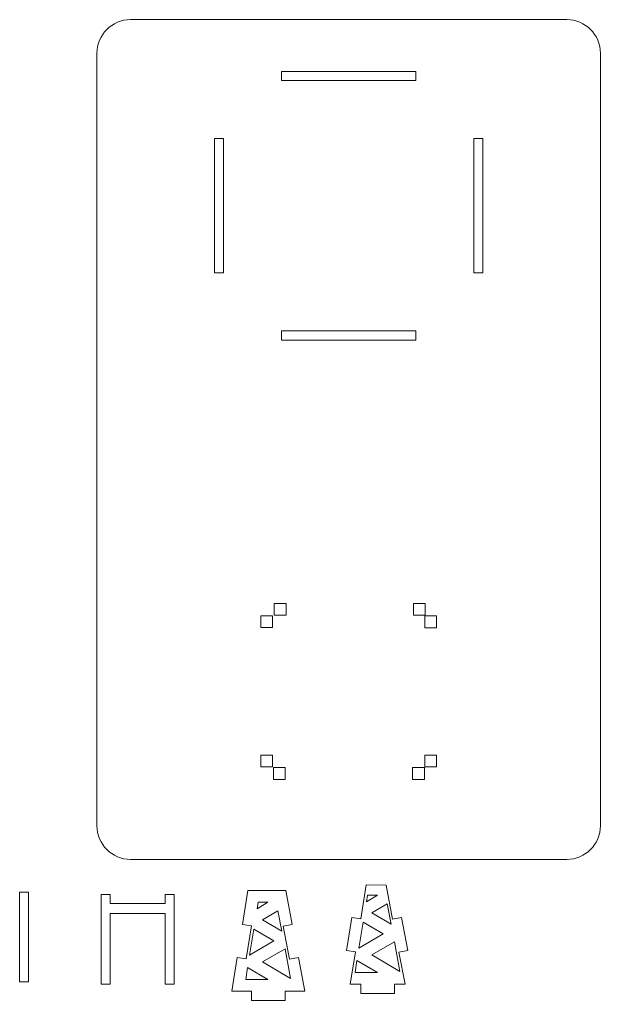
# Model space of a CAD drawing. Header units: centimetres. Extents: x -59 to 18, y -46 to 64.
# Drawn here: x -40.14 to -22.83, y -12.83 to 16.37 of the extents above; entities that cross this region are included whole.
import ezdxf

# ---------------------------------------------------------------- set-up
doc = ezdxf.new("R2010")
doc.units = ezdxf.units.CM
doc.header["$MEASUREMENT"] = 0
doc.layers.add('Camada 1', color=7, linetype='Continuous')
doc.layers.add('layer 1', color=7, linetype='Continuous')

msp = doc.modelspace()

# ---------------------------------------------------------------- linework, layer by layer
at = {"layer": 'Camada 1', "color": 250, "lineweight": 20}
for points, knots in [([(-37.83123, -7.63449), (-37.83123, -7.63449), (-37.83123, 15.36556), (-37.83123, 15.36556), (-37.83123, 15.36556), (-37.83123, 15.91554), (-37.38125, 16.36553), (-36.83123, 16.36553), (-36.83123, 16.36553), (-36.83123, 16.36553), (-23.83123, 16.36553), (-23.83123, 16.36553), (-23.83123, 16.36553), (-23.28121, 16.36553), (-22.83123, 15.91554), (-22.83123, 15.36556), (-22.83123, 15.36556), (-22.83123, 15.36556), (-22.83123, -7.63449), (-22.83123, -7.63449), (-22.83123, -7.63449), (-22.83123, -8.18447), (-23.28121, -8.63447), (-23.83123, -8.63447), (-23.83123, -8.63447), (-23.83123, -8.63447), (-36.83123, -8.63447), (-36.83123, -8.63447), (-36.83123, -8.63447), (-37.38125, -8.63447), (-37.83123, -8.18447), (-37.83123, -7.63449)], [0, 0, 0, 0, 0.11111111, 0.11111111, 0.11111111, 0.11111111, 0.22222222, 0.22222222, 0.22222222, 0.22222222, 0.33333333, 0.33333333, 0.33333333, 0.33333333, 0.44444444, 0.44444444, 0.44444444, 0.44444444, 0.55555556, 0.55555556, 0.55555556, 0.55555556, 0.66666667, 0.66666667, 0.66666667, 0.66666667, 0.77777778, 0.77777778, 0.77777778, 0.77777778, 1, 1, 1, 1]), ([(-32.33123, 14.82553), (-32.33123, 14.82553), (-28.33123, 14.82553), (-28.33123, 14.82553), (-28.33123, 14.82553), (-28.33123, 14.82553), (-28.33123, 14.55553), (-28.33123, 14.55553), (-28.33123, 14.55553), (-28.33123, 14.55553), (-32.33123, 14.55553), (-32.33123, 14.55553), (-32.33123, 14.55553), (-32.33123, 14.55553), (-32.33123, 14.82553), (-32.33123, 14.82553)], [0, 0, 0, 0, 0.2, 0.2, 0.2, 0.2, 0.4, 0.4, 0.4, 0.4, 0.6, 0.6, 0.6, 0.6, 1, 1, 1, 1]), ([(-34.33123, 8.82553), (-34.33123, 8.82553), (-34.33123, 12.82553), (-34.33123, 12.82553), (-34.33123, 12.82553), (-34.33123, 12.82553), (-34.06123, 12.82553), (-34.06123, 12.82553), (-34.06123, 12.82553), (-34.06123, 12.82553), (-34.06123, 8.82553), (-34.06123, 8.82553), (-34.06123, 8.82553), (-34.06123, 8.82553), (-34.33123, 8.82553), (-34.33123, 8.82553)], [0, 0, 0, 0, 0.2, 0.2, 0.2, 0.2, 0.4, 0.4, 0.4, 0.4, 0.6, 0.6, 0.6, 0.6, 1, 1, 1, 1]), ([(-26.33123, 12.82553), (-26.33123, 12.82553), (-26.33123, 8.82553), (-26.33123, 8.82553), (-26.33123, 8.82553), (-26.33123, 8.82553), (-26.60123, 8.82553), (-26.60123, 8.82553), (-26.60123, 8.82553), (-26.60123, 8.82553), (-26.60123, 12.82553), (-26.60123, 12.82553), (-26.60123, 12.82553), (-26.60123, 12.82553), (-26.33123, 12.82553), (-26.33123, 12.82553)], [0, 0, 0, 0, 0.2, 0.2, 0.2, 0.2, 0.4, 0.4, 0.4, 0.4, 0.6, 0.6, 0.6, 0.6, 1, 1, 1, 1]), ([(-28.33123, 6.82553), (-28.33123, 6.82553), (-32.33123, 6.82553), (-32.33123, 6.82553), (-32.33123, 6.82553), (-32.33123, 6.82553), (-32.33123, 7.09553), (-32.33123, 7.09553), (-32.33123, 7.09553), (-32.33123, 7.09553), (-28.33123, 7.09553), (-28.33123, 7.09553), (-28.33123, 7.09553), (-28.33123, 7.09553), (-28.33123, 6.82553), (-28.33123, 6.82553)], [0, 0, 0, 0, 0.2, 0.2, 0.2, 0.2, 0.4, 0.4, 0.4, 0.4, 0.6, 0.6, 0.6, 0.6, 1, 1, 1, 1]), ([(-32.54724, -1.36537), (-32.54724, -1.36537), (-32.54724, -1.01537), (-32.54724, -1.01537), (-32.54724, -1.01537), (-32.54724, -1.01537), (-32.52224, -1.01537), (-32.52224, -1.01537), (-32.52224, -1.01537), (-32.52224, -1.01537), (-32.22224, -1.01537), (-32.22224, -1.01537), (-32.22224, -1.01537), (-32.22224, -1.01537), (-32.19724, -1.01537), (-32.19724, -1.01537), (-32.19724, -1.01537), (-32.19724, -1.01537), (-32.19724, -1.36537), (-32.19724, -1.36537), (-32.19724, -1.36537), (-32.19724, -1.36537), (-32.54724, -1.36537), (-32.54724, -1.36537)], [0, 0, 0, 0, 0.14285714, 0.14285714, 0.14285714, 0.14285714, 0.28571429, 0.28571429, 0.28571429, 0.28571429, 0.42857143, 0.42857143, 0.42857143, 0.42857143, 0.57142857, 0.57142857, 0.57142857, 0.57142857, 0.71428571, 0.71428571, 0.71428571, 0.71428571, 1, 1, 1, 1]), ([(-28.40195, -1.36537), (-28.40195, -1.36537), (-28.40195, -1.01537), (-28.40195, -1.01537), (-28.40195, -1.01537), (-28.40195, -1.01537), (-28.37695, -1.01537), (-28.37695, -1.01537), (-28.37695, -1.01537), (-28.37695, -1.01537), (-28.07695, -1.01537), (-28.07695, -1.01537), (-28.07695, -1.01537), (-28.07695, -1.01537), (-28.05195, -1.01537), (-28.05195, -1.01537), (-28.05195, -1.01537), (-28.05195, -1.01537), (-28.05195, -1.36537), (-28.05195, -1.36537), (-28.05195, -1.36537), (-28.05195, -1.36537), (-28.40195, -1.36537), (-28.40195, -1.36537)], [0, 0, 0, 0, 0.14285714, 0.14285714, 0.14285714, 0.14285714, 0.28571429, 0.28571429, 0.28571429, 0.28571429, 0.42857143, 0.42857143, 0.42857143, 0.42857143, 0.57142857, 0.57142857, 0.57142857, 0.57142857, 0.71428571, 0.71428571, 0.71428571, 0.71428571, 1, 1, 1, 1]), ([(-32.95021, -1.70946), (-32.95021, -1.70946), (-32.95021, -1.40946), (-32.95021, -1.40946), (-32.95021, -1.40946), (-32.95021, -1.40946), (-32.95021, -1.38446), (-32.95021, -1.38446), (-32.95021, -1.38446), (-32.95021, -1.38446), (-32.60021, -1.38446), (-32.60021, -1.38446), (-32.60021, -1.38446), (-32.60021, -1.38446), (-32.60021, -1.73446), (-32.60021, -1.73446), (-32.60021, -1.73446), (-32.60021, -1.73446), (-32.95021, -1.73446), (-32.95021, -1.73446), (-32.95021, -1.73446), (-32.95021, -1.73446), (-32.95021, -1.70946), (-32.95021, -1.70946)], [0, 0, 0, 0, 0.14285714, 0.14285714, 0.14285714, 0.14285714, 0.28571429, 0.28571429, 0.28571429, 0.28571429, 0.42857143, 0.42857143, 0.42857143, 0.42857143, 0.57142857, 0.57142857, 0.57142857, 0.57142857, 0.71428571, 0.71428571, 0.71428571, 0.71428571, 1, 1, 1, 1]), ([(-28.06225, -1.38919), (-28.06225, -1.38919), (-27.71225, -1.38919), (-27.71225, -1.38919), (-27.71225, -1.38919), (-27.71225, -1.38919), (-27.71225, -1.41419), (-27.71225, -1.41419), (-27.71225, -1.41419), (-27.71225, -1.41419), (-27.71225, -1.71419), (-27.71225, -1.71419), (-27.71225, -1.71419), (-27.71225, -1.71419), (-27.71225, -1.73919), (-27.71225, -1.73919), (-27.71225, -1.73919), (-27.71225, -1.73919), (-28.06225, -1.73919), (-28.06225, -1.73919), (-28.06225, -1.73919), (-28.06225, -1.73919), (-28.06225, -1.38919), (-28.06225, -1.38919)], [0, 0, 0, 0, 0.14285714, 0.14285714, 0.14285714, 0.14285714, 0.28571429, 0.28571429, 0.28571429, 0.28571429, 0.42857143, 0.42857143, 0.42857143, 0.42857143, 0.57142857, 0.57142857, 0.57142857, 0.57142857, 0.71428571, 0.71428571, 0.71428571, 0.71428571, 1, 1, 1, 1]), ([(-32.95021, -5.52975), (-32.95021, -5.52975), (-32.60021, -5.52975), (-32.60021, -5.52975), (-32.60021, -5.52975), (-32.60021, -5.52975), (-32.60021, -5.87975), (-32.60021, -5.87975), (-32.60021, -5.87975), (-32.60021, -5.87975), (-32.95021, -5.87975), (-32.95021, -5.87975), (-32.95021, -5.87975), (-32.95021, -5.87975), (-32.95021, -5.85475), (-32.95021, -5.85475), (-32.95021, -5.85475), (-32.95021, -5.85475), (-32.95021, -5.55475), (-32.95021, -5.55475), (-32.95021, -5.55475), (-32.95021, -5.55475), (-32.95021, -5.52975), (-32.95021, -5.52975)], [0, 0, 0, 0, 0.14285714, 0.14285714, 0.14285714, 0.14285714, 0.28571429, 0.28571429, 0.28571429, 0.28571429, 0.42857143, 0.42857143, 0.42857143, 0.42857143, 0.57142857, 0.57142857, 0.57142857, 0.57142857, 0.71428571, 0.71428571, 0.71428571, 0.71428571, 1, 1, 1, 1]), ([(-28.06225, -5.53448), (-28.06225, -5.53448), (-27.71225, -5.53448), (-27.71225, -5.53448), (-27.71225, -5.53448), (-27.71225, -5.53448), (-27.71225, -5.55948), (-27.71225, -5.55948), (-27.71225, -5.55948), (-27.71225, -5.55948), (-27.71225, -5.85948), (-27.71225, -5.85948), (-27.71225, -5.85948), (-27.71225, -5.85948), (-27.71225, -5.88448), (-27.71225, -5.88448), (-27.71225, -5.88448), (-27.71225, -5.88448), (-28.06225, -5.88448), (-28.06225, -5.88448), (-28.06225, -5.88448), (-28.06225, -5.88448), (-28.06225, -5.53448), (-28.06225, -5.53448)], [0, 0, 0, 0, 0.14285714, 0.14285714, 0.14285714, 0.14285714, 0.28571429, 0.28571429, 0.28571429, 0.28571429, 0.42857143, 0.42857143, 0.42857143, 0.42857143, 0.57142857, 0.57142857, 0.57142857, 0.57142857, 0.71428571, 0.71428571, 0.71428571, 0.71428571, 1, 1, 1, 1]), ([(-32.57048, -6.25357), (-32.57048, -6.25357), (-32.57048, -5.90357), (-32.57048, -5.90357), (-32.57048, -5.90357), (-32.57048, -5.90357), (-32.22048, -5.90357), (-32.22048, -5.90357), (-32.22048, -5.90357), (-32.22048, -5.90357), (-32.22048, -6.25357), (-32.22048, -6.25357), (-32.22048, -6.25357), (-32.22048, -6.25357), (-32.24548, -6.25357), (-32.24548, -6.25357), (-32.24548, -6.25357), (-32.24548, -6.25357), (-32.54548, -6.25357), (-32.54548, -6.25357), (-32.54548, -6.25357), (-32.54548, -6.25357), (-32.57048, -6.25357), (-32.57048, -6.25357)], [0, 0, 0, 0, 0.14285714, 0.14285714, 0.14285714, 0.14285714, 0.28571429, 0.28571429, 0.28571429, 0.28571429, 0.42857143, 0.42857143, 0.42857143, 0.42857143, 0.57142857, 0.57142857, 0.57142857, 0.57142857, 0.71428571, 0.71428571, 0.71428571, 0.71428571, 1, 1, 1, 1]), ([(-28.42519, -6.25357), (-28.42519, -6.25357), (-28.42519, -5.90357), (-28.42519, -5.90357), (-28.42519, -5.90357), (-28.42519, -5.90357), (-28.07519, -5.90357), (-28.07519, -5.90357), (-28.07519, -5.90357), (-28.07519, -5.90357), (-28.07519, -6.25357), (-28.07519, -6.25357), (-28.07519, -6.25357), (-28.07519, -6.25357), (-28.10019, -6.25357), (-28.10019, -6.25357), (-28.10019, -6.25357), (-28.10019, -6.25357), (-28.40019, -6.25357), (-28.40019, -6.25357), (-28.40019, -6.25357), (-28.40019, -6.25357), (-28.42519, -6.25357), (-28.42519, -6.25357)], [0, 0, 0, 0, 0.14285714, 0.14285714, 0.14285714, 0.14285714, 0.28571429, 0.28571429, 0.28571429, 0.28571429, 0.42857143, 0.42857143, 0.42857143, 0.42857143, 0.57142857, 0.57142857, 0.57142857, 0.57142857, 0.71428571, 0.71428571, 0.71428571, 0.71428571, 1, 1, 1, 1]), ([(-33.3319, -9.56271), (-33.3319, -9.56271), (-32.203, -9.56271), (-32.203, -9.56271), (-32.203, -9.56271), (-32.203, -9.56271), (-32.01335, -10.57074), (-32.01335, -10.57074), (-32.01335, -10.57074), (-32.01335, -10.57074), (-32.27869, -10.62068), (-32.27869, -10.62068), (-32.27869, -10.62068), (-32.27869, -10.62068), (-32.09372, -11.60343), (-32.09372, -11.60343), (-32.09372, -11.60343), (-32.09372, -11.60343), (-31.82844, -11.5535), (-31.82844, -11.5535), (-31.82844, -11.5535), (-31.82844, -11.5535), (-31.63856, -12.56271), (-31.63856, -12.56271), (-31.63856, -12.56271), (-31.63856, -12.56271), (-32.22666, -12.56271), (-32.22666, -12.56271), (-32.22666, -12.56271), (-32.22666, -12.56271), (-32.22666, -12.83271), (-32.22666, -12.83271), (-32.22666, -12.83271), (-32.22666, -12.83271), (-33.22666, -12.83271), (-33.22666, -12.83271), (-33.22666, -12.83271), (-33.22666, -12.83271), (-33.22666, -12.56271), (-33.22666, -12.56271), (-33.22666, -12.56271), (-33.22666, -12.56271), (-33.81475, -12.56271), (-33.81475, -12.56271), (-33.81475, -12.56271), (-33.81475, -12.56271), (-33.65225, -11.55846), (-33.65225, -11.55846), (-33.65225, -11.55846), (-33.65225, -11.55846), (-33.38557, -11.60064), (-33.38557, -11.60064), (-33.38557, -11.60064), (-33.38557, -11.60064), (-33.22933, -10.61292), (-33.22933, -10.61292), (-33.22933, -10.61292), (-33.22933, -10.61292), (-33.49419, -10.57103), (-33.49419, -10.57103), (-33.49419, -10.57103), (-33.49419, -10.57103), (-33.3319, -9.56271), (-33.3319, -9.56271)], [0, 0, 0, 0, 0.05882353, 0.05882353, 0.05882353, 0.05882353, 0.11764706, 0.11764706, 0.11764706, 0.11764706, 0.17647059, 0.17647059, 0.17647059, 0.17647059, 0.23529412, 0.23529412, 0.23529412, 0.23529412, 0.29411765, 0.29411765, 0.29411765, 0.29411765, 0.35294118, 0.35294118, 0.35294118, 0.35294118, 0.41176471, 0.41176471, 0.41176471, 0.41176471, 0.47058824, 0.47058824, 0.47058824, 0.47058824, 0.52941176, 0.52941176, 0.52941176, 0.52941176, 0.58823529, 0.58823529, 0.58823529, 0.58823529, 0.64705882, 0.64705882, 0.64705882, 0.64705882, 0.70588235, 0.70588235, 0.70588235, 0.70588235, 0.76470588, 0.76470588, 0.76470588, 0.76470588, 0.82352941, 0.82352941, 0.82352941, 0.82352941, 0.88235294, 0.88235294, 0.88235294, 0.88235294, 1, 1, 1, 1]), ([(-29.80812, -9.39583), (-29.80812, -9.39583), (-29.21041, -9.40372), (-29.21041, -9.40372), (-29.21041, -9.40372), (-29.21041, -9.40372), (-29.02075, -10.41175), (-29.02075, -10.41175), (-29.02075, -10.41175), (-29.02075, -10.41175), (-28.75542, -10.36181), (-28.75542, -10.36181), (-28.75542, -10.36181), (-28.75542, -10.36181), (-28.57045, -11.34456), (-28.57045, -11.34456), (-28.57045, -11.34456), (-28.57045, -11.34456), (-28.83579, -11.3945), (-28.83579, -11.3945), (-28.83579, -11.3945), (-28.83579, -11.3945), (-28.65063, -12.35378), (-28.65063, -12.35378), (-28.65063, -12.35378), (-28.65063, -12.35378), (-28.96873, -12.35378), (-28.96873, -12.35378), (-28.96873, -12.35378), (-28.96873, -12.35378), (-28.96873, -12.62378), (-28.96873, -12.62378), (-28.96873, -12.62378), (-28.96873, -12.62378), (-29.96873, -12.62378), (-29.96873, -12.62378), (-29.96873, -12.62378), (-29.96873, -12.62378), (-29.96873, -12.35378), (-29.96873, -12.35378), (-29.96873, -12.35378), (-29.96873, -12.35378), (-30.28421, -12.35378), (-30.28421, -12.35378), (-30.28421, -12.35378), (-30.28421, -12.35378), (-30.12931, -11.39145), (-30.12931, -11.39145), (-30.12931, -11.39145), (-30.12931, -11.39145), (-30.39516, -11.3494), (-30.39516, -11.3494), (-30.39516, -11.3494), (-30.39516, -11.3494), (-30.23893, -10.36168), (-30.23893, -10.36168), (-30.23893, -10.36168), (-30.23893, -10.36168), (-29.97224, -10.40386), (-29.97224, -10.40386), (-29.97224, -10.40386), (-29.97224, -10.40386), (-29.80812, -9.39583), (-29.80812, -9.39583)], [0, 0, 0, 0, 0.05882353, 0.05882353, 0.05882353, 0.05882353, 0.11764706, 0.11764706, 0.11764706, 0.11764706, 0.17647059, 0.17647059, 0.17647059, 0.17647059, 0.23529412, 0.23529412, 0.23529412, 0.23529412, 0.29411765, 0.29411765, 0.29411765, 0.29411765, 0.35294118, 0.35294118, 0.35294118, 0.35294118, 0.41176471, 0.41176471, 0.41176471, 0.41176471, 0.47058824, 0.47058824, 0.47058824, 0.47058824, 0.52941176, 0.52941176, 0.52941176, 0.52941176, 0.58823529, 0.58823529, 0.58823529, 0.58823529, 0.64705882, 0.64705882, 0.64705882, 0.64705882, 0.70588235, 0.70588235, 0.70588235, 0.70588235, 0.76470588, 0.76470588, 0.76470588, 0.76470588, 0.82352941, 0.82352941, 0.82352941, 0.82352941, 0.88235294, 0.88235294, 0.88235294, 0.88235294, 1, 1, 1, 1]), ([(-35.52935, -12.35095), (-35.52935, -12.35095), (-35.79935, -12.35095), (-35.79935, -12.35095), (-35.79935, -12.35095), (-35.79935, -12.35095), (-35.79935, -10.25095), (-35.79935, -10.25095), (-35.79935, -10.25095), (-35.79935, -10.25095), (-37.43535, -10.25095), (-37.43535, -10.25095), (-37.43535, -10.25095), (-37.43586, -10.25095), (-37.43704, -12.35095), (-37.43535, -12.35095), (-37.43535, -12.35095), (-37.43535, -12.35095), (-37.70535, -12.35095), (-37.70535, -12.35095), (-37.70535, -12.35095), (-37.70535, -12.35095), (-37.70535, -9.68095), (-37.70535, -9.68095), (-37.70535, -9.68095), (-37.70535, -9.68095), (-37.43535, -9.68095), (-37.43535, -9.68095), (-37.43535, -9.68095), (-37.43535, -9.68095), (-37.43535, -9.95095), (-37.43535, -9.95095), (-37.43535, -9.95095), (-37.43535, -9.95095), (-35.79935, -9.95095), (-35.79935, -9.95095), (-35.79935, -9.95095), (-35.79935, -9.95095), (-35.79935, -9.68095), (-35.79935, -9.68095), (-35.79935, -9.68095), (-35.79935, -9.68095), (-35.52935, -9.68095), (-35.52935, -9.68095), (-35.52935, -9.68095), (-35.52935, -9.68095), (-35.52935, -12.35095), (-35.52935, -12.35095)], [0, 0, 0, 0, 0.07692308, 0.07692308, 0.07692308, 0.07692308, 0.15384615, 0.15384615, 0.15384615, 0.15384615, 0.23076923, 0.23076923, 0.23076923, 0.23076923, 0.30769231, 0.30769231, 0.30769231, 0.30769231, 0.38461538, 0.38461538, 0.38461538, 0.38461538, 0.46153846, 0.46153846, 0.46153846, 0.46153846, 0.53846154, 0.53846154, 0.53846154, 0.53846154, 0.61538462, 0.61538462, 0.61538462, 0.61538462, 0.69230769, 0.69230769, 0.69230769, 0.69230769, 0.76923077, 0.76923077, 0.76923077, 0.76923077, 0.84615385, 0.84615385, 0.84615385, 0.84615385, 1, 1, 1, 1]), ([(-33.02894, -9.91271), (-33.02894, -9.91271), (-33.05956, -10.10291), (-33.05956, -10.10291), (-33.05956, -10.10291), (-33.05956, -10.10291), (-32.73529, -9.91271), (-32.73529, -9.91271), (-32.73529, -9.91271), (-32.73529, -9.91271), (-33.02894, -9.91271), (-33.02894, -9.91271)], [0, 0, 0, 0, 0.25, 0.25, 0.25, 0.25, 0.5, 0.5, 0.5, 0.5, 1, 1, 1, 1]), ([(-29.77101, -9.70378), (-29.77101, -9.70378), (-29.80163, -9.89398), (-29.80163, -9.89398), (-29.80163, -9.89398), (-29.80163, -9.89398), (-29.47736, -9.70378), (-29.47736, -9.70378), (-29.47736, -9.70378), (-29.47736, -9.70378), (-29.77101, -9.70378), (-29.77101, -9.70378)], [0, 0, 0, 0, 0.25, 0.25, 0.25, 0.25, 0.5, 0.5, 0.5, 0.5, 1, 1, 1, 1]), ([(-32.32746, -10.7687), (-32.32746, -10.7687), (-32.44028, -10.16906), (-32.44028, -10.16906), (-32.44028, -10.16906), (-32.44028, -10.16906), (-32.89504, -10.4358), (-32.89504, -10.4358), (-32.89504, -10.4358), (-32.89504, -10.4358), (-32.32746, -10.7687), (-32.32746, -10.7687)], [0, 0, 0, 0, 0.25, 0.25, 0.25, 0.25, 0.5, 0.5, 0.5, 0.5, 1, 1, 1, 1]), ([(-29.06953, -10.55977), (-29.06953, -10.55977), (-29.18235, -9.96013), (-29.18235, -9.96013), (-29.18235, -9.96013), (-29.18235, -9.96013), (-29.63711, -10.22687), (-29.63711, -10.22687), (-29.63711, -10.22687), (-29.63711, -10.22687), (-29.06953, -10.55977), (-29.06953, -10.55977)], [0, 0, 0, 0, 0.25, 0.25, 0.25, 0.25, 0.5, 0.5, 0.5, 0.5, 1, 1, 1, 1]), ([(-29.89954, -10.50234), (-29.89954, -10.50234), (-30.02446, -11.27851), (-30.02446, -11.27851), (-30.02446, -11.27851), (-30.02446, -11.27851), (-29.30035, -10.85378), (-29.30035, -10.85378), (-29.30035, -10.85378), (-29.30035, -10.85378), (-29.89954, -10.50234), (-29.89954, -10.50234)], [0, 0, 0, 0, 0.25, 0.25, 0.25, 0.25, 0.5, 0.5, 0.5, 0.5, 1, 1, 1, 1]), ([(-33.15747, -10.71127), (-33.15747, -10.71127), (-33.28239, -11.48744), (-33.28239, -11.48744), (-33.28239, -11.48744), (-33.28239, -11.48744), (-32.55828, -11.06271), (-32.55828, -11.06271), (-32.55828, -11.06271), (-32.55828, -11.06271), (-33.15747, -10.71127), (-33.15747, -10.71127)], [0, 0, 0, 0, 0.25, 0.25, 0.25, 0.25, 0.5, 0.5, 0.5, 0.5, 1, 1, 1, 1]), ([(-28.80436, -11.96914), (-28.80436, -11.96914), (-28.96989, -11.08935), (-28.96989, -11.08935), (-28.96989, -11.08935), (-28.96989, -11.08935), (-29.6371, -11.4807), (-29.6371, -11.4807), (-29.6371, -11.4807), (-29.6371, -11.4807), (-28.80436, -11.96914), (-28.80436, -11.96914)], [0, 0, 0, 0, 0.25, 0.25, 0.25, 0.25, 0.5, 0.5, 0.5, 0.5, 1, 1, 1, 1]), ([(-32.06229, -12.17807), (-32.06229, -12.17807), (-32.22782, -11.29828), (-32.22782, -11.29828), (-32.22782, -11.29828), (-32.22782, -11.29828), (-32.89503, -11.68963), (-32.89503, -11.68963), (-32.89503, -11.68963), (-32.89503, -11.68963), (-32.06229, -12.17807), (-32.06229, -12.17807)], [0, 0, 0, 0, 0.25, 0.25, 0.25, 0.25, 0.5, 0.5, 0.5, 0.5, 1, 1, 1, 1]), ([(-30.08394, -11.64801), (-30.08394, -11.64801), (-30.1412, -12.00378), (-30.1412, -12.00378), (-30.1412, -12.00378), (-30.1412, -12.00378), (-29.47737, -12.00378), (-29.47737, -12.00378), (-29.47737, -12.00378), (-29.47737, -12.00378), (-30.08394, -11.64801), (-30.08394, -11.64801)], [0, 0, 0, 0, 0.25, 0.25, 0.25, 0.25, 0.5, 0.5, 0.5, 0.5, 1, 1, 1, 1]), ([(-33.34187, -11.85694), (-33.34187, -11.85694), (-33.39913, -12.21271), (-33.39913, -12.21271), (-33.39913, -12.21271), (-33.39913, -12.21271), (-32.7353, -12.21271), (-32.7353, -12.21271), (-32.7353, -12.21271), (-32.7353, -12.21271), (-33.34187, -11.85694), (-33.34187, -11.85694)], [0, 0, 0, 0, 0.25, 0.25, 0.25, 0.25, 0.5, 0.5, 0.5, 0.5, 1, 1, 1, 1])]:
    msp.add_open_spline(points, degree=3, knots=knots, dxfattribs=at)
at = {"layer": 'layer 1', "color": 250, "lineweight": 20}
msp.add_lwpolyline([(-40.13599, -12.27641), (-39.86599, -12.27641), (-39.86599, -9.60641), (-40.13599, -9.60641), (-40.13599, -12.27641)], close=True, dxfattribs=at)

doc.saveas('drawing.dxf')
